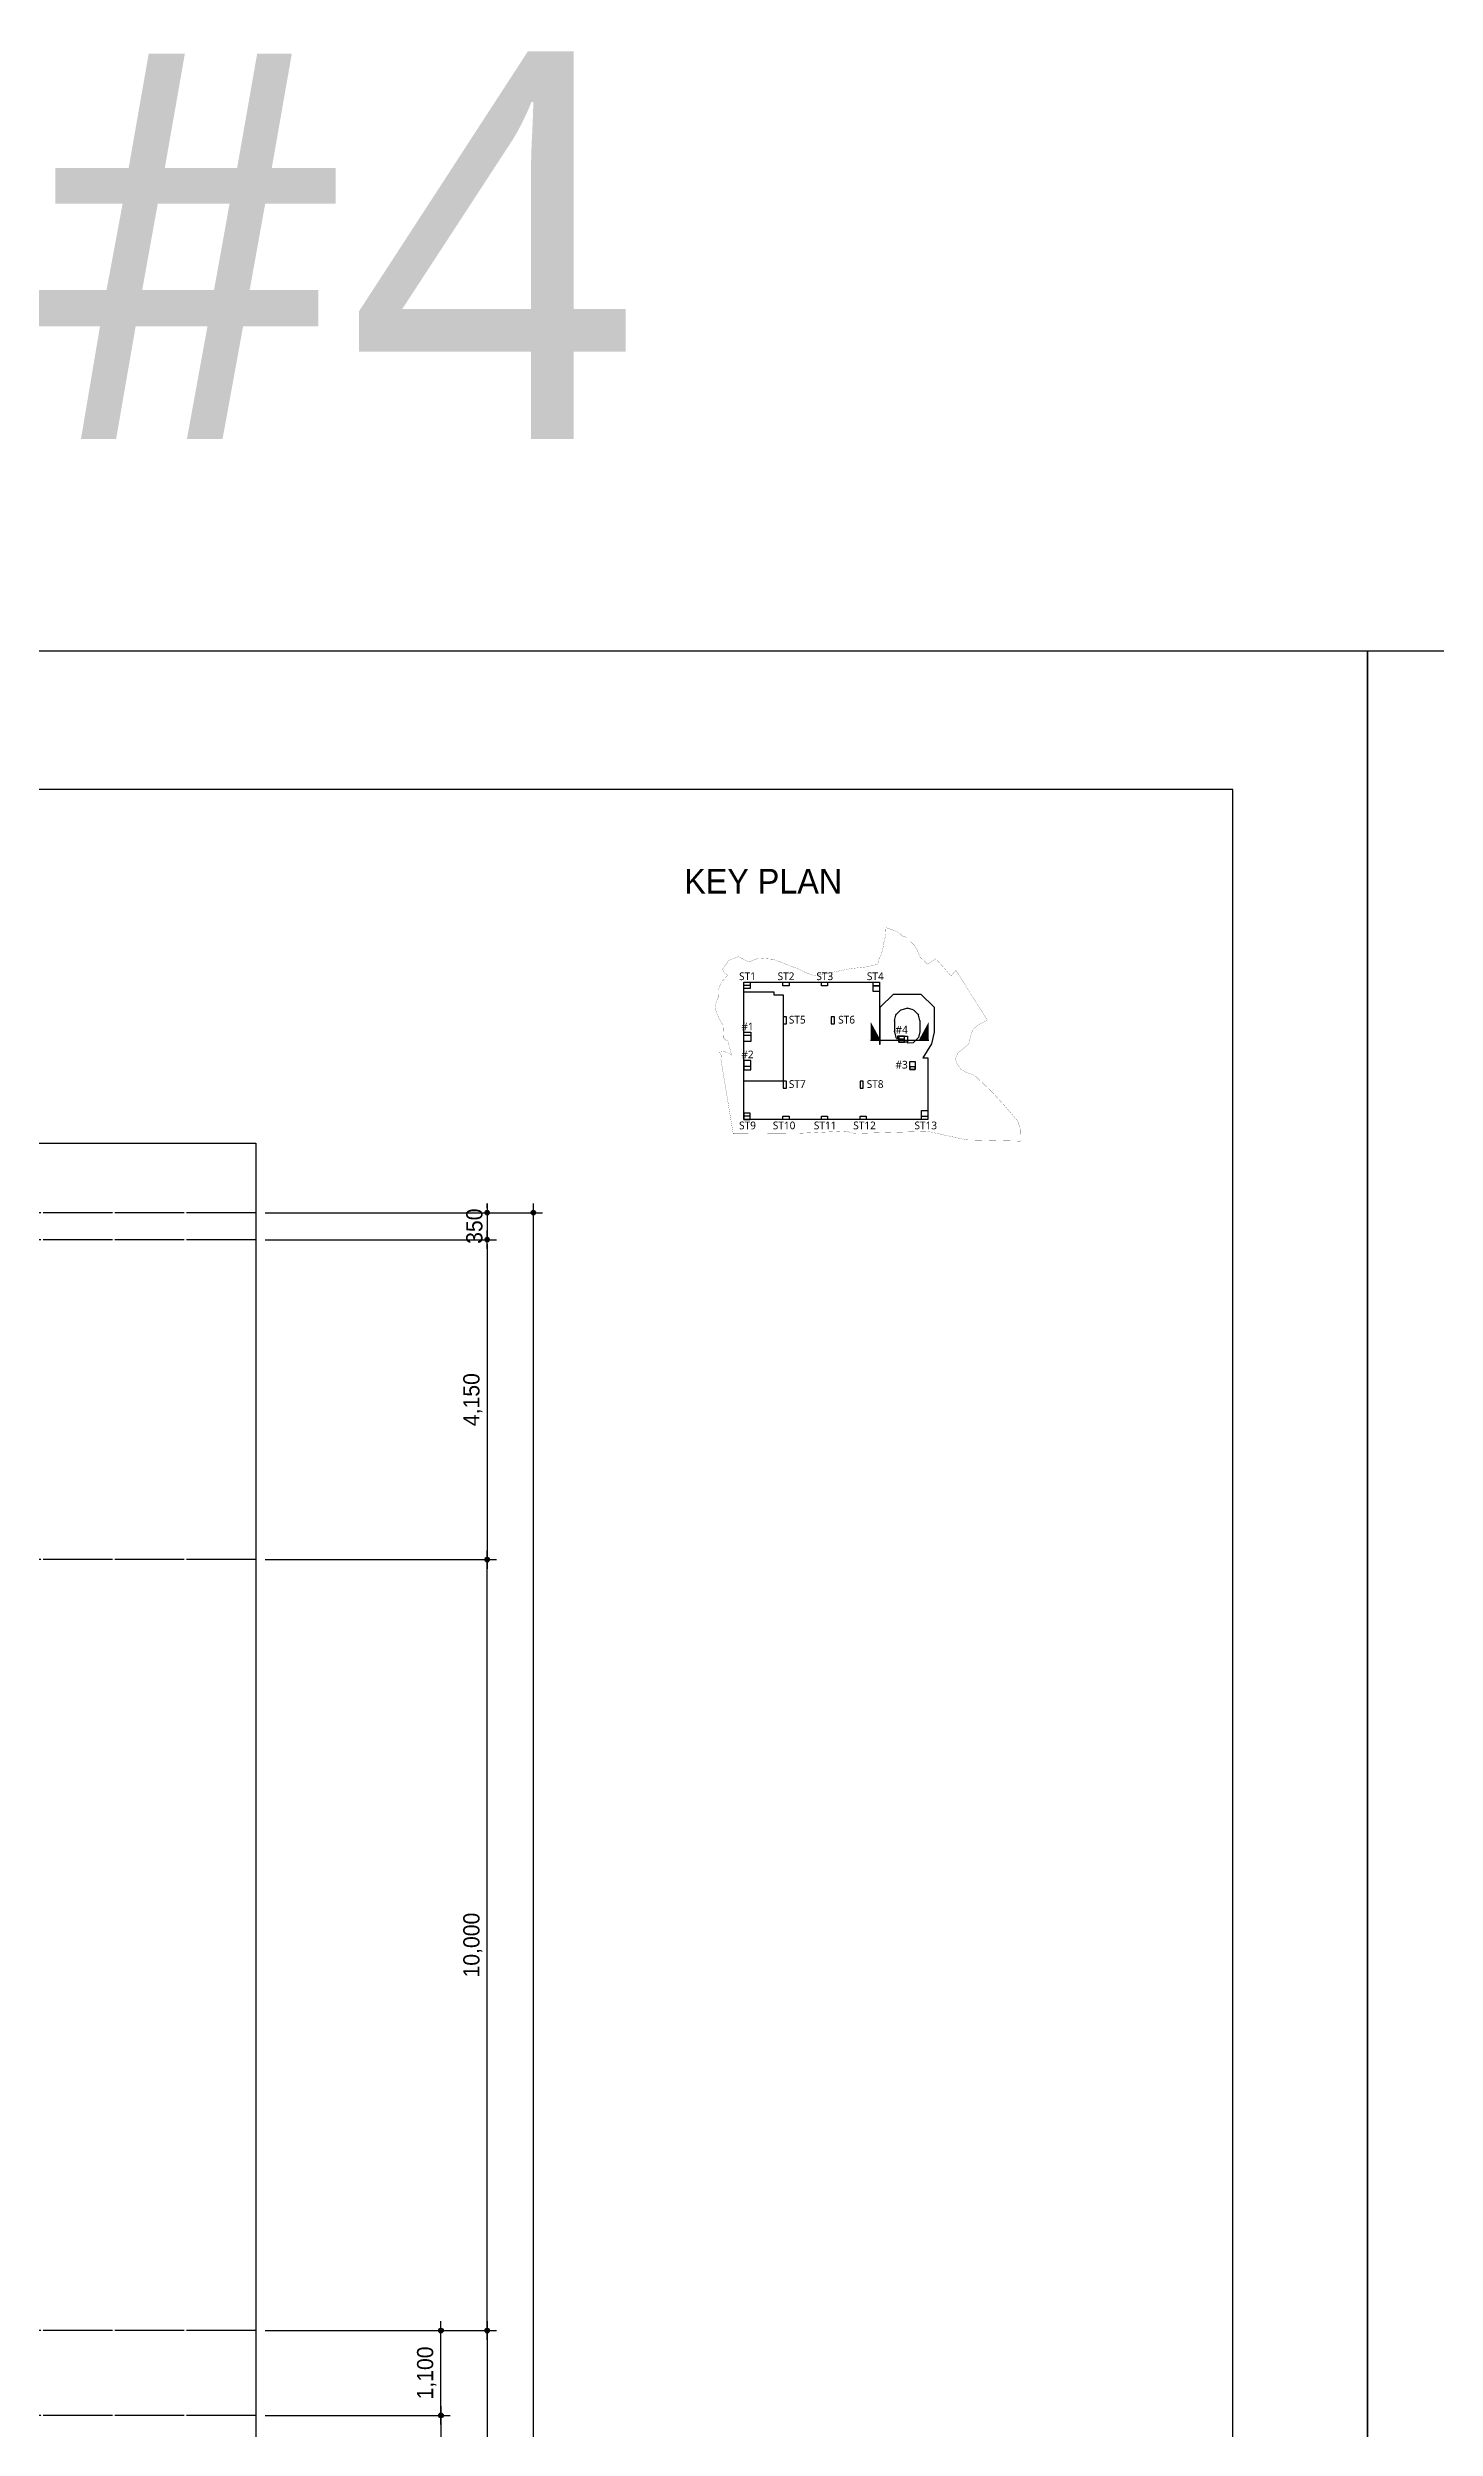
# Model space of a CAD drawing. Header units: millimetres. Extents: x 11948722 to 13111668, y -10771712 to -10232988.
# Drawn here: x 12476496 to 12494494, y -10547217 to -10516336 of the extents above; entities that cross this region are included whole.
import ezdxf
from ezdxf.enums import TextEntityAlignment as Align

# ---------------------------------------------------------------- set-up
doc = ezdxf.new("R2010")
doc.units = ezdxf.units.MM
doc.header["$LTSCALE"] = 150
doc.header["$MEASUREMENT"] = 0
doc.linetypes.add('CEN', pattern=[6.2, 6, -0.1, 0, -0.1])
doc.linetypes.add('Xref-계단단면도$0$PHANTOM', pattern=[2.5, 1.25, -0.25, 0.25, -0.25, 0.25, -0.25])
doc.layers.get('0').update_dxf_attribs({"linetype": 'CONTINUOUS'})
doc.layers.get('Defpoints').update_dxf_attribs({"color": 117, "linetype": 'CONTINUOUS'})
for name, color, linetype in [('A-CON', 2, 'CONTINUOUS'), ('A-중심선', 10, 'CEN'), ('Xref-계단단면도$0$3 dim0', 7, 'CONTINUOUS'), ('Xref-계단단면도$0$TE1', 3, 'CONTINUOUS'), ('Xref-계단단면도$0$TEX', 3, 'CONTINUOUS'), ('Xref-계단단면도$0$WALL', 2, 'CONTINUOUS'), ('Xref-계단단면도$0$사업부지', 6, 'CONTINUOUS')]:
    doc.layers.add(name, color=color, linetype=linetype)
doc.styles.add('Xref-계단단면도$0$나눔고딕 Se', font='')
doc.styles.add('나눔고딕 Se', font='NanumGothic.ttf')
doc.styles.get('Xref-계단단면도$0$나눔고딕 Se').set_extended_font_data('Dotum')
doc.dimstyles.new('Xref-계단단면도$0$A1-100', dxfattribs={"dimtxt": 3, "dimasz": 1, "dimexe": 2, "dimexo": 2, "dimgap": 1, "dimtad": 1, "dimdec": 0, "dimzin": 12, "dimdsep": 46, "dimlunit": 6, "dimtxsty": 'Xref-계단단면도$0$나눔고딕 Se', "dimblk1": 'Xref-계단단면도$0$DIMDOT', "dimblk2": 'Xref-계단단면도$0$DIMDOT', "dimsah": 1, "dimcen": -1, "dimdle": 2, "dimclrd": 256, "dimclre": 256, "dimclrt": 3, "dimadec": 0, "dimazin": 0, "dimtfac": 1, "dimtdec": 0, "dimtix": 1, "dimtmove": 2, "dimatfit": 3, "dimldrblk": 'Xref-계단단면도$0$DIMDOT', "dimfxl": 1, "dimtvp": 1, "dimtolj": 1, "dimtzin": 12, "dimlwd": -1, "dimlwe": -1, "dimarcsym": 0})

# ---------------------------------------------------------------- blocks, each defined once
blk = doc.blocks.new('Xref-계단단면도$0$DIMDOT')
at = {"color": 0}
blk.add_line((-2, 0), (2, 0), dxfattribs=at)
for radius in [0.5, 0.25]:
    blk.add_circle((0, 0), radius, dxfattribs=at)
blk = doc.blocks.new('*D416')
at = {"layer": 'Defpoints', "color": 0, "ltscale": 1200}
for p in [(12479196, -10531448), (12482796, -10531448), (12479196, -10565948)]:
    blk.add_point(p, dxfattribs=at)
at = {"layer": 'Xref-계단단면도$0$3 dim0'}
for p, q in [((12479316, -10531448), (12482916, -10531448)), ((12482796, -10565888), (12482796, -10531508)), ((12479316, -10565948), (12482916, -10565948))]:
    blk.add_line(p, q, dxfattribs=at)
at = {"layer": 'Xref-계단단면도$0$3 dim0', "ltscale": 1200, "xscale": 60, "yscale": 60, "zscale": 60}
for p, rotation in [((12482796, -10531448), 90), ((12482796, -10565948), 270)]:
    blk.add_blockref('Xref-계단단면도$0$DIMDOT', p, dxfattribs=dict(at, rotation=rotation))
at = {"layer": 'Xref-계단단면도$0$3 dim0', "color": 3, "ltscale": 1200, "insert": (12482611, -10548698), "char_height": 210, "attachment_point": 5, "rotation": 90, "style": 'Xref-계단단면도$0$나눔고딕 Se'}
blk.add_mtext('\\A1;34,500', dxfattribs=at)
blk = doc.blocks.new('*D417')
at = {"layer": 'Defpoints', "color": 0, "ltscale": 1200}
for p in [(12479196, -10531798), (12479196, -10535948), (12482196, -10535948)]:
    blk.add_point(p, dxfattribs=at)
at = {"layer": 'Xref-계단단면도$0$3 dim0'}
for p, q in [((12479316, -10531798), (12482316, -10531798)), ((12482196, -10531858), (12482196, -10535888)), ((12479316, -10535948), (12482316, -10535948))]:
    blk.add_line(p, q, dxfattribs=at)
at = {"layer": 'Xref-계단단면도$0$3 dim0', "ltscale": 1200, "xscale": 60, "yscale": 60, "zscale": 60}
for p, rotation in [((12482196, -10531798), 90), ((12482196, -10535948), 270)]:
    blk.add_blockref('Xref-계단단면도$0$DIMDOT', p, dxfattribs=dict(at, rotation=rotation))
at = {"layer": 'Xref-계단단면도$0$3 dim0', "color": 3, "ltscale": 1200, "insert": (12482011, -10533873), "char_height": 210, "attachment_point": 5, "rotation": 90, "style": 'Xref-계단단면도$0$나눔고딕 Se'}
blk.add_mtext('\\A1;4,150', dxfattribs=at)
blk = doc.blocks.new('*D418')
at = {"layer": 'Defpoints', "color": 0, "ltscale": 1200}
for p in [(12479196, -10535948), (12482196, -10535948), (12479196, -10545948)]:
    blk.add_point(p, dxfattribs=at)
at = {"layer": 'Xref-계단단면도$0$3 dim0'}
for p, q in [((12479316, -10535948), (12482316, -10535948)), ((12482196, -10545888), (12482196, -10536008)), ((12479316, -10545948), (12482316, -10545948))]:
    blk.add_line(p, q, dxfattribs=at)
at = {"layer": 'Xref-계단단면도$0$3 dim0', "ltscale": 1200, "xscale": 60, "yscale": 60, "zscale": 60}
for p, rotation in [((12482196, -10535948), 90), ((12482196, -10545948), 270)]:
    blk.add_blockref('Xref-계단단면도$0$DIMDOT', p, dxfattribs=dict(at, rotation=rotation))
at = {"layer": 'Xref-계단단면도$0$3 dim0', "color": 3, "ltscale": 1200, "insert": (12482011, -10540948), "char_height": 210, "attachment_point": 5, "rotation": 90, "style": 'Xref-계단단면도$0$나눔고딕 Se'}
blk.add_mtext('\\A1;10,000', dxfattribs=at)
blk = doc.blocks.new('*D419')
at = {"layer": 'Defpoints', "color": 0, "ltscale": 1200}
for p in [(12479196, -10545948), (12479196, -10555948), (12482196, -10555948)]:
    blk.add_point(p, dxfattribs=at)
at = {"layer": 'Xref-계단단면도$0$3 dim0'}
for p, q in [((12479316, -10545948), (12482316, -10545948)), ((12482196, -10546008), (12482196, -10555888)), ((12479316, -10555948), (12482316, -10555948))]:
    blk.add_line(p, q, dxfattribs=at)
at = {"layer": 'Xref-계단단면도$0$3 dim0', "ltscale": 1200, "xscale": 60, "yscale": 60, "zscale": 60}
for p, rotation in [((12482196, -10545948), 90), ((12482196, -10555948), 270)]:
    blk.add_blockref('Xref-계단단면도$0$DIMDOT', p, dxfattribs=dict(at, rotation=rotation))
at = {"layer": 'Xref-계단단면도$0$3 dim0', "color": 3, "ltscale": 1200, "insert": (12482011, -10550948), "char_height": 210, "attachment_point": 5, "rotation": 90, "style": 'Xref-계단단면도$0$나눔고딕 Se'}
blk.add_mtext('\\A1;10,000', dxfattribs=at)
blk = doc.blocks.new('*D423')
at = {"layer": 'Defpoints', "color": 0, "ltscale": 1200}
for p in [(12479196, -10531448), (12479196, -10531798), (12482196, -10531798)]:
    blk.add_point(p, dxfattribs=at)
at = {"layer": 'Xref-계단단면도$0$3 dim0'}
for p, q in [((12482196, -10531388), (12482196, -10531328)), ((12479316, -10531448), (12482316, -10531448)), ((12482196, -10531448), (12482196, -10531798)), ((12479316, -10531798), (12482316, -10531798)), ((12482196, -10531858), (12482196, -10531918))]:
    blk.add_line(p, q, dxfattribs=at)
at = {"layer": 'Xref-계단단면도$0$3 dim0', "ltscale": 1200, "xscale": 60, "yscale": 60, "zscale": 60}
for p, rotation in [((12482196, -10531448), 270), ((12482196, -10531798), 90)]:
    blk.add_blockref('Xref-계단단면도$0$DIMDOT', p, dxfattribs=dict(at, rotation=rotation))
at = {"layer": 'Xref-계단단면도$0$3 dim0', "color": 3, "ltscale": 1200, "insert": (12482031, -10531623), "char_height": 210, "attachment_point": 5, "rotation": 90, "style": 'Xref-계단단면도$0$나눔고딕 Se'}
blk.add_mtext('\\A1;350', dxfattribs=at)
blk = doc.blocks.new('zw$E319')
at = {"layer": 'Xref-계단단면도$0$TEX', "linetype": 'ByBlock'}
blk.add_line((237, 0), (-518, 0), dxfattribs=at)
for points in [[(-518, 0), (-518, 243), (-386, 0)], [(237, 0), (237, 243), (105, 0)]]:
    blk.add_solid(points, dxfattribs=at)
blk = doc.blocks.new('A$C70812429')
at = {"layer": 'Xref-계단단면도$0$WALL', "color": 7}
for p, q in [((289377, -159419), (291069, -153102)), ((289377, -159419), (289377, -171419)), ((291069, -153102), (291569, -152236)), ((291569, -152236), (296194, -147612)), ((296194, -147612), (297060, -147112)), ((297060, -147112), (303377, -145419)), ((303377, -145419), (304377, -145419)), ((310694, -147112), (304377, -145419)), ((310694, -147112), (311560, -147612)), ((316184, -152236), (311560, -147612)), ((316184, -152236), (316684, -153102)), ((318377, -159419), (316684, -153102)), ((318377, -159419), (318377, -160419)), ((318377, -160419), (318377, -171419)), ((289377, -172419), (289377, -171419)), ((289377, -172419), (291091, -178724)), ((291591, -179590), (291091, -178724)), ((291591, -179590), (292103, -180099)), ((292700, -177089), (292700, -179851)), ((294457, -177089), (292700, -177089)), ((304357, -183889), (304357, -185119)), ((310672, -184689), (304377, -185119)), ((311538, -184189), (310672, -184689)), ((316162, -179590), (311538, -184189)), ((316662, -178724), (316162, -179590)), ((318377, -172419), (316662, -178724)), ((318377, -171419), (318377, -172419))]:
    blk.add_line(p, q, dxfattribs=at)
for points in [[(124627, -122919), (117477, -122919), (117477, -115719), (124627, -115719)], [(124627, -119519), (117477, -119519), (117477, -115719), (124627, -115719)], [(162477, -228719), (117477, -228719), (117477, -126519), (151477, -126519), (151477, -130019), (162477, -130069)], [(168977, -119669), (162077, -119669), (162077, -115719), (168977, -115719)], [(212977, -119669), (206077, -119669), (206077, -115719), (212977, -115719)], [(272277, -119669), (265127, -119669), (265127, -115719), (272277, -115719)], [(265127, -119669), (272277, -119669), (272277, -126419), (265127, -126419)], [(162477, -155200), (162477, -163200), (166127, -163200), (166127, -155200)], [(217224, -155200), (217224, -163200), (220874, -163200), (220874, -155200)], [(125477, -183119), (117477, -183119), (117477, -172719), (125477, -172719)], [(125477, -176369), (117477, -176369), (117477, -172719), (125477, -172719)], [(304377, -183889), (294477, -183889), (294477, -177089), (304377, -177089)], [(300827, -177089), (294477, -177089), (294477, -183889), (300827, -183889)], [(300827, -180639), (294477, -180639), (294477, -183889), (300827, -183889)], [(125477, -205119), (117477, -205119), (117477, -215519), (125477, -215519)], [(125477, -211869), (117477, -211869), (117477, -215519), (125477, -215519)], [(313027, -215319), (306877, -215319), (306877, -206019), (313027, -206019)], [(313027, -212069), (306877, -212069), (306877, -215319), (313027, -215319)], [(162477, -228719), (162477, -236719), (166127, -236719), (166127, -228719)], [(250077, -228719), (250077, -236719), (253727, -236719), (253727, -228719)], [(124627, -265219), (117477, -265219), (117477, -272519), (124627, -272519)], [(124627, -268719), (117477, -268719), (117477, -272519), (124627, -272519)], [(162077, -268569), (168977, -268569), (168977, -272519), (162077, -272519)], [(206077, -268569), (212977, -268569), (212977, -272519), (206077, -272519)], [(250077, -268569), (256977, -268569), (256977, -272519), (250077, -272519)], [(320127, -261969), (327277, -261969), (327277, -272519), (320127, -272519)], [(320127, -268719), (327277, -268719), (327277, -272519), (320127, -272519)]]:
    blk.add_lwpolyline(points, close=True, dxfattribs=at)
blk.add_lwpolyline([(327277, -272519), (117477, -272519), (117477, -115719), (272277, -115719), (272277, -186219), (273077, -186219), (273077, -144295), (288252, -129119), (319501, -129119), (334677, -144295), (334677, -172496), (331727, -185965), (321692, -201994), (327277, -201994), (327277, -272519)], dxfattribs=at)
blk.add_arc((292350, -179851), 350, 225.155035, 0, dxfattribs=at)
at = {"layer": 'Xref-계단단면도$0$사업부지', "color": 1, "linetype": 'Xref-계단단면도$0$PHANTOM', "const_width": 189, "flags": 128}
blk.add_lwpolyline([(97778, -182562), (94159, -179240), (94762, -165477), (92418, -162912), (88764, -156063), (85967, -149695), (84751, -143756), (86069, -137823), (88188, -132949), (88235, -124327), (91497, -115888), (98026, -108642), (98784, -107396), (95194, -104952), (93053, -100732), (95975, -96700), (100526, -90421), (111288, -86481), (123099, -92574), (134051, -88243), (151282, -89467), (169234, -96476), (179910, -100643), (187103, -104288), (197773, -108293), (225036, -103011), (239918, -100023), (258939, -97967), (270281, -95108), (271992, -88091), (274658, -83053), (276202, -76809), (276867, -71625), (279724, -60353), (279301, -53218), (288605, -56251), (294513, -59227), (298230, -62774), (302460, -64226), (312409, -73953), (315098, -78534), (318547, -86957), (327224, -95061), (332642, -91564), (336541, -89047), (346711, -100125), (352007, -106284), (353979, -108578), (359555, -101928), (374892, -126588), (390086, -150565), (395380, -159014), (387488, -162906), (379505, -168671), (376096, -176979), (375041, -183641), (373297, -186875), (361715, -196579), (358701, -203210), (360939, -209038), (365022, -214834), (370252, -218059), (380720, -221942), (396324, -236773), (400613, -240850), (407234, -248027), (414278, -255665), (429731, -273646), (433256, -283950), (432893, -297063), (371368, -295615), (327193, -285905), (308632, -286424), (243708, -288288), (234006, -285635), (179591, -288111), (105280, -288771), (91225, -203609), (91599, -199622), (89663, -195448), (94651, -194696), (94653, -194696), (94653, -194696), (94655, -194696), (100506, -196721), (103538, -199201), (98880, -181445), (97778, -182562), (94159, -179240)], close=True, dxfattribs=at)
at = {"layer": 'Defpoints', "style": '나눔고딕 Se'}
for s, p in [('ST1', (121603, -113213)), ('ST2', (165552, -113213)), ('ST3', (209789, -113213)), ('ST4', (267472, -113213)), ('#1', (121603, -170655)), ('ST5', (178387, -162807)), ('ST6', (234705, -162807)), ('#4', (297539, -174248)), ('#2', (121603, -202516)), ('#3', (297539, -214144)), ('ST7', (178387, -236297)), ('ST8', (267286, -236297)), ('ST9', (121603, -283507)), ('ST10', (163364, -283507)), ('ST11', (210218, -283507)), ('ST12', (255180, -283507)), ('ST13', (325089, -283507))]:
    blk.add_text(s, height=8800.7, dxfattribs=at).set_placement(p, align=Align.CENTER)
blk = doc.blocks.new('*D2042')
at = {"layer": 'Defpoints', "color": 0, "ltscale": 1200}
for p in [(12479196, -10545948), (12481596, -10545948), (12479196, -10547048)]:
    blk.add_point(p, dxfattribs=at)
at = {"layer": 'Xref-계단단면도$0$3 dim0'}
for p, q in [((12479316, -10545948), (12481716, -10545948)), ((12481596, -10546988), (12481596, -10546008)), ((12479316, -10547048), (12481716, -10547048))]:
    blk.add_line(p, q, dxfattribs=at)
at = {"layer": 'Xref-계단단면도$0$3 dim0', "ltscale": 1200, "xscale": 60, "yscale": 60, "zscale": 60}
for p, rotation in [((12481596, -10545948), 90), ((12481596, -10547048), 270)]:
    blk.add_blockref('Xref-계단단면도$0$DIMDOT', p, dxfattribs=dict(at, rotation=rotation))
at = {"layer": 'Xref-계단단면도$0$3 dim0', "color": 3, "ltscale": 1200, "insert": (12481411, -10546498), "char_height": 210, "attachment_point": 5, "rotation": 90, "style": 'Xref-계단단면도$0$나눔고딕 Se'}
blk.add_mtext('\\A1;1,100', dxfattribs=at)
blk = doc.blocks.new('*D2043')
at = {"layer": 'Defpoints', "color": 0, "ltscale": 1200}
for p in [(12479196, -10547048), (12479196, -10555948), (12481596, -10555948)]:
    blk.add_point(p, dxfattribs=at)
at = {"layer": 'Xref-계단단면도$0$3 dim0'}
for p, q in [((12479316, -10547048), (12481716, -10547048)), ((12481596, -10547108), (12481596, -10555888)), ((12479316, -10555948), (12481716, -10555948))]:
    blk.add_line(p, q, dxfattribs=at)
at = {"layer": 'Xref-계단단면도$0$3 dim0', "ltscale": 1200, "xscale": 60, "yscale": 60, "zscale": 60}
for p, rotation in [((12481596, -10547048), 90), ((12481596, -10555948), 270)]:
    blk.add_blockref('Xref-계단단면도$0$DIMDOT', p, dxfattribs=dict(at, rotation=rotation))
at = {"layer": 'Xref-계단단면도$0$3 dim0', "color": 3, "ltscale": 1200, "insert": (12481411, -10551498), "char_height": 210, "attachment_point": 5, "rotation": 90, "style": 'Xref-계단단면도$0$나눔고딕 Se'}
blk.add_mtext('\\A1;8,900', dxfattribs=at)

msp = doc.modelspace()

# ---------------------------------------------------------------- linework, layer by layer
at = {"layer": 'A-중심선'}
for p, q in [((12479196.5, -10531448.2), (12461570.5, -10531448.2)), ((12479196.5, -10531798.2), (12461570.5, -10531798.2)), ((12479196.5, -10535948.2), (12461570.5, -10535948.2)), ((12479196.5, -10535948.2), (12465437.5, -10535948.2)), ((12479196.5, -10545948.2), (12461570.5, -10545948.2)), ((12479196.5, -10547048.2), (12465437.5, -10547048.2))]:
    msp.add_line(p, q, dxfattribs=at)
at = {"layer": 'Defpoints', "ltscale": 1200}
for points in [[(12449062.7, -10524159.4), (12493612.7, -10524159.4), (12493612.7, -10587159.4), (12449062.7, -10587159.4)], [(12493612.7, -10524159.4), (12538162.7, -10524159.4), (12538162.7, -10587159.4), (12493612.7, -10587159.4)], [(12450915.7, -10580484.4), (12491865.7, -10580484.4), (12491865.7, -10525959.4), (12450915.7, -10525959.4)], [(12461570.5, -10530548.2), (12479196.5, -10530548.2), (12479196.5, -10580484.4), (12461570.5, -10580484.4)]]:
    msp.add_lwpolyline(points, close=True, dxfattribs=at)

# ---------------------------------------------------------------- block references
at = {"ltscale": 1200}
msp.add_blockref('zw$E319', (12487687.5, -10529214.5), dxfattribs=at)
at = {"layer": 'A-CON', "xscale": 0.01136278695017933, "yscale": 0.01136278695017933, "zscale": 0.01136278695017933}
msp.add_blockref('A$C70812429', (12484191.2, -10527144.5), dxfattribs=at)

# ---------------------------------------------------------------- texts
at = {"layer": 'Defpoints', "style": '나눔고딕 Se'}
msp.add_text('CORE#4', height=5000, dxfattribs=at).set_placement((12471721, -10521412.7), align=Align.CENTER)
at = {"layer": 'Xref-계단단면도$0$TE1', "style": 'Xref-계단단면도$0$나눔고딕 Se'}
msp.add_text('KEY PLAN', height=320, dxfattribs=at).set_placement((12484752.9, -10527147.8), align=Align.MIDDLE_LEFT)

# ---------------------------------------------------------------- dimensions: what is measured, and where the dimension line sits
at = {"layer": 'Xref-계단단면도$0$3 dim0'}
for base, p1, p2, angle, picture, middle in [((12482796.5, -10531448.2), (12479196.5, -10565948.2), (12479196.5, -10531448.2), 90, '*D416', (12482611.1, -10548698.2)), ((12482196.5, -10531798.2), (12479196.5, -10531448.2), (12479196.5, -10531798.2), 90, '*D423', (12482031.3, -10531623.2)), ((12482196.5, -10535948.2), (12479196.5, -10531798.2), (12479196.5, -10535948.2), 90, '*D417', (12482011.1, -10533873.2)), ((12482196.5, -10535948.2), (12479196.5, -10545948.2), (12479196.5, -10535948.2), 270, '*D418', (12482011.1, -10540948.2)), ((12482196.5, -10555948.2), (12479196.5, -10545948.2), (12479196.5, -10555948.2), 90, '*D419', (12482011.1, -10550948.2)), ((12481596.5, -10545948.2), (12479196.5, -10547048.2), (12479196.5, -10545948.2), 270, '*D2042', (12481411.1, -10546498.2)), ((12481596.5, -10555948.2), (12479196.5, -10547048.2), (12479196.5, -10555948.2), 90, '*D2043', (12481411.1, -10551498.2))]:
    dim = msp.add_linear_dim(base=base, p1=p1, p2=p2, angle=angle, dimstyle='Xref-계단단면도$0$A1-100', override={"dimscale": 60, "dimtxt": 3.5}, dxfattribs=at)
    dim.commit()
    dim.dimension.update_dxf_attribs({"geometry": picture, "text_midpoint": middle})

doc.saveas('drawing.dxf')
